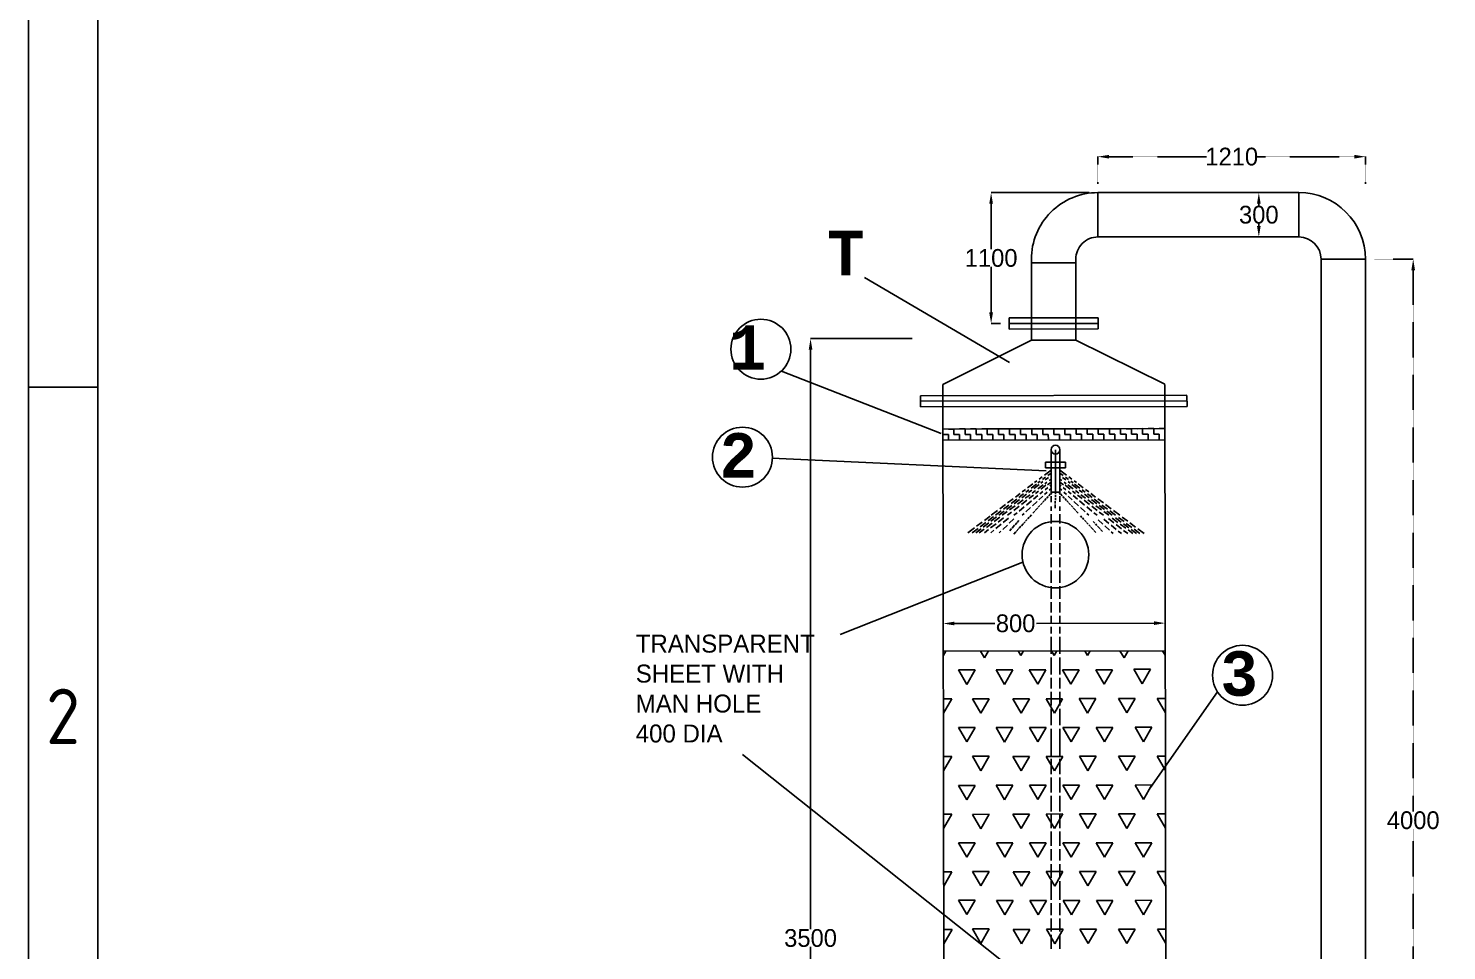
# Model space of a CAD drawing. Header units: inches. Extents: x -5552 to 88790, y -3173 to 14879.
# Drawn here: x 16437 to 22826, y 2614 to 6771 of the extents above; entities that cross this region are included whole.
import ezdxf
from ezdxf.enums import TextEntityAlignment as Align

# ---------------------------------------------------------------- set-up
doc = ezdxf.new("R2010")
doc.units = ezdxf.units.IN
doc.header["$MEASUREMENT"] = 0
doc.linetypes.add('HIDDEN', pattern=[0.375, 0.25, -0.125])
doc.styles.add('ISOCP', font='isocp.shx')
doc.dimstyles.get("Standard").update_dxf_attribs({"dimtxt": 80, "dimasz": 50, "dimexe": 0.18, "dimexo": 40, "dimgap": 0.09, "dimtad": 0, "dimtih": 1, "dimtoh": 1, "dimdec": 0, "dimzin": 0, "dimdsep": 46, "dimtxsty": 'Standard', "dimcen": 0.09, "dimclrd": 6, "dimclre": 6, "dimclrt": 5, "dimadec": 0, "dimazin": 0, "dimtfac": 1, "dimtdec": 0, "dimtofl": 0, "dimtmove": 0, "dimatfit": 3, "dimfxl": 1, "dimtolj": 1, "dimtzin": 0, "dimarcsym": 0})

# ---------------------------------------------------------------- blocks, each defined once
blk = doc.blocks.new('*D62')
at = {"color": 6, "lineweight": -2, "transparency": 16777216}
for p, q in [((21508.2, 4090), (20977.7, 4089.1)), ((21558.2, 4074), (21558.2, 4090.3)), ((20558.2, 4072.2), (20558.2, 4088.5)), ((20608.2, 4088.4), (20790.9, 4088.7))]:
    blk.add_line(p, q, dxfattribs=at)
at = {"color": 6, "transparency": 16777216}
for points in [[(20608.2, 4096.7), (20608.2, 4080.1), (20558.2, 4088.3)], [(21508.2, 4098.4), (21508.2, 4081.7), (21558.2, 4090.1)]]:
    blk.add_solid(points, dxfattribs=at)
at = {"layer": 'Defpoints', "color": 0, "transparency": 16777216}
for p in [(20558.2, 4088.3), (20558.3, 4032.2), (21558.3, 4034)]:
    blk.add_point(p, dxfattribs=at)
at = {"color": 5, "transparency": 16777216, "insert": (20884.3, 4088.9), "char_height": 80, "attachment_point": 5}
blk.add_mtext('\\A1;800', dxfattribs=at)
blk = doc.blocks.new('*D57')
at = {"color": 6, "lineweight": -2, "transparency": 16777216}
for p, q in [((22120.5, 6030.6), (21979.8, 6030.6)), ((21980, 5980.6), (21980, 5970.7)), ((21980, 5880.6), (21980, 5890.5)), ((22120.5, 5830.6), (21979.8, 5830.6))]:
    blk.add_line(p, q, dxfattribs=at)
at = {"color": 6, "transparency": 16777216}
for points in [[(21971.7, 5980.6), (21988.3, 5980.6), (21980, 6030.6)], [(21971.7, 5880.6), (21988.3, 5880.6), (21980, 5830.6)]]:
    blk.add_solid(points, dxfattribs=at)
at = {"layer": 'Defpoints', "color": 0, "transparency": 16777216}
for p in [(22160.5, 6030.6), (21980, 5830.6), (22160.5, 5830.6)]:
    blk.add_point(p, dxfattribs=at)
at = {"color": 5, "transparency": 16777216, "insert": (21980, 5930.6), "char_height": 80, "attachment_point": 5}
blk.add_mtext('\\A1;300', dxfattribs=at)
blk = doc.blocks.new('*D46')
at = {"color": 6, "linetype": 'HIDDEN', "lineweight": -2, "transparency": 16777216}
for p, q in [((21255.3, 6070.6), (21255.3, 6192.6)), ((21305.3, 6192.4), (21744.5, 6192.4)), ((22410.6, 6192.4), (21971.4, 6192.4)), ((22460.6, 6070.6), (22460.6, 6192.6))]:
    blk.add_line(p, q, dxfattribs=at)
at = {"color": 6, "linetype": 'HIDDEN', "transparency": 16777216}
for points in [[(21305.3, 6200.7), (21305.3, 6184.1), (21255.3, 6192.4)], [(22410.6, 6200.7), (22410.6, 6184.1), (22460.6, 6192.4)]]:
    blk.add_solid(points, dxfattribs=at)
at = {"layer": 'Defpoints', "color": 0, "linetype": 'HIDDEN', "transparency": 16777216}
for p in [(22460.6, 6192.4), (21255.3, 6030.6), (22460.6, 6030.6)]:
    blk.add_point(p, dxfattribs=at)
at = {"color": 5, "linetype": 'HIDDEN', "transparency": 16777216, "insert": (21857.9, 6192.4), "char_height": 80, "attachment_point": 5}
blk.add_mtext('\\A1;1210', dxfattribs=at)
blk = doc.blocks.new('*D47')
at = {"color": 6, "linetype": 'HIDDEN', "lineweight": -2, "transparency": 16777216}
for p, q in [((22500.5, 5730.6), (22675.7, 5730.6)), ((22675.6, 5680.6), (22675.6, 3241.5)), ((22675.6, 835.4), (22675.6, 3161.3)), ((22500.5, 785.4), (22675.7, 785.4))]:
    blk.add_line(p, q, dxfattribs=at)
at = {"color": 6, "linetype": 'HIDDEN', "transparency": 16777216}
for points in [[(22667.2, 5680.6), (22683.9, 5680.6), (22675.6, 5730.6)], [(22667.2, 835.4), (22683.9, 835.4), (22675.6, 785.4)]]:
    blk.add_solid(points, dxfattribs=at)
at = {"layer": 'Defpoints', "color": 0, "linetype": 'HIDDEN', "transparency": 16777216}
for p in [(22460.5, 5730.6), (22675.6, 5730.6), (22460.5, 785.4)]:
    blk.add_point(p, dxfattribs=at)
at = {"color": 5, "linetype": 'HIDDEN', "transparency": 16777216, "insert": (22675.6, 3201.4), "char_height": 80, "attachment_point": 5}
blk.add_mtext('\\A1;4000', dxfattribs=at)
blk = doc.blocks.new('*D67')
at = {"color": 6, "linetype": 'ByBlock', "lineweight": -2, "transparency": 16777216}
for p, q in [((21215.3, 6030.6), (20773.8, 6030.6)), ((20774, 5980.6), (20774, 5775.7)), ((20774, 5490.5), (20774, 5695.5)), ((20815.8, 5440.5), (20773.8, 5440.5))]:
    blk.add_line(p, q, dxfattribs=at)
at = {"color": 6, "linetype": 'ByBlock', "transparency": 16777216}
for points in [[(20765.6, 5980.6), (20782.3, 5980.6), (20774, 6030.6)], [(20765.6, 5490.5), (20782.3, 5490.5), (20774, 5440.5)]]:
    blk.add_solid(points, dxfattribs=at)
at = {"layer": 'Defpoints', "color": 0, "linetype": 'ByBlock', "transparency": 16777216}
for p in [(21255.3, 6030.6), (20774, 5440.5), (20855.8, 5440.5)]:
    blk.add_point(p, dxfattribs=at)
at = {"color": 5, "linetype": 'ByBlock', "transparency": 16777216, "insert": (20774, 5735.6), "char_height": 80, "attachment_point": 5}
blk.add_mtext('\\A1;1100', dxfattribs=at)
blk = doc.blocks.new('*D68')
at = {"color": 6, "linetype": 'ByBlock', "lineweight": -2, "transparency": 16777216}
for p, q in [((20275.6, 5372.4), (19960.3, 5372.4)), ((19960.5, 5322.4), (19960.5, 2710.6)), ((19960.5, 18.5), (19960.5, 2630.4)), ((20275.6, -31.5), (19960.3, -31.5))]:
    blk.add_line(p, q, dxfattribs=at)
at = {"color": 6, "linetype": 'ByBlock', "transparency": 16777216}
for points in [[(19952.2, 5322.4), (19968.8, 5322.4), (19960.5, 5372.4)], [(19952.2, 18.5), (19968.8, 18.5), (19960.5, -31.5)]]:
    blk.add_solid(points, dxfattribs=at)
at = {"layer": 'Defpoints', "color": 0, "linetype": 'ByBlock', "transparency": 16777216}
for p in [(19960.5, 5372.4), (20315.6, 5372.4), (20315.6, -31.5)]:
    blk.add_point(p, dxfattribs=at)
at = {"color": 5, "linetype": 'ByBlock', "transparency": 16777216, "insert": (19960.5, 2670.5), "char_height": 80, "attachment_point": 5}
blk.add_mtext('\\A1;3500', dxfattribs=at)

msp = doc.modelspace()

# ---------------------------------------------------------------- hatches: boundary and pattern name
h = msp.add_hatch()
h.set_pattern_fill('ZIGZAG', scale=200, style=0)
h.set_pattern_definition([(180.103, (21356.73, 4916.41), (-25.04496, 24.95496), [25, -25]), (90.103, (21331.73, 4916.365), (24.95496, 25.04496), [25, -25])])
h.paths.add_polyline_path([(21556.7, 4916.8), (21556.6, 4966.8), (20556.6, 4965), (20556.7, 4915)])

# ---------------------------------------------------------------- linework, layer by layer
at = {"color": 7}
for p, q in [((21255.3, 6030.6), (22160.5, 6030.6)), ((21255.3, 5830.6), (21255.3, 6030.6)), ((22160.5, 5830.6), (22160.5, 6030.6)), ((21255.3, 5830.6), (22160.5, 5830.6)), ((20955.9, 5365.7), (20955.3, 5730.1)), ((21155.3, 5714.2), (20955.3, 5713.9)), ((21155.9, 5366), (21155.3, 5730.4)), ((22260.5, 5730.6), (22260.5, 985.4)), ((22260.5, 5730.6), (22460.5, 5730.6)), ((22460.5, 5730.6), (22460.5, 985.4)), ((20204.2, 5647.7), (20856.1, 5265.5)), ((21255.7, 5466.2), (20855.7, 5465.5)), ((20855.8, 5415.5), (20855.7, 5465.5)), ((21255.8, 5441.2), (20855.8, 5440.5)), ((21255.7, 5466.2), (21255.8, 5416.2)), ((21255.8, 5416.2), (20855.8, 5415.5)), ((20556.3, 5165.3), (20955.9, 5365.7)), ((21155.9, 5366), (20955.9, 5365.7)), ((21556.3, 5166.8), (21155.9, 5366)), ((20456.4, 5115.1), (21656.4, 5117.3)), ((20456.4, 5115.1), (20456.5, 5065.1)), ((20556.4, 5115.3), (20556.3, 5165.3)), ((20563.5, 1156.9), (20556.4, 5115.3)), ((21556.4, 5116.4), (21556.3, 5166.4)), ((21563.5, 1158.2), (21556.4, 5116.4)), ((21656.4, 5116.6), (21656.5, 5066.9)), ((21656.4, 5092.3), (20456.4, 5090.1)), ((20456.5, 5065.1), (21656.5, 5066.9)), ((20556.6, 4965), (21556.6, 4966.8)), ((20756.6, 4965.3), (21356.6, 4966.4)), ((20756.6, 4965.3), (21356.6, 4966.4)), ((20556.7, 4915), (21556.7, 4916.8)), ((21044, 4694.9), (21044, 4871.7)), ((21064, 4680.4), (21064, 4871.3)), ((21084, 4670.2), (21084, 4871.7)), ((21019, 4790.7), (21019, 4815.7)), ((21019, 4815.7), (21029, 4815.7)), ((21029, 4815.7), (21084, 4815.7)), ((21084, 4815.7), (21109, 4815.7)), ((21109, 4815.7), (21109, 4790.7)), ((20979.8, 4731.2), (20969.8, 4723.6)), ((20995, 4729.4), (20985.1, 4721.8)), ((21004.2, 4749.6), (20989.7, 4738.7)), ((21019.2, 4747.8), (21004.9, 4736.9)), ((21044, 4779.6), (21014.2, 4757.2)), ((21031.8, 4746.3), (21017.5, 4735.4)), ((21044, 4790.7), (21019, 4790.7)), ((21044, 4766.7), (21029.2, 4755.4)), ((21044, 4739.5), (21035.6, 4733.3)), ((21109, 4790.7), (21044, 4790.7)), ((21084, 4779.6), (21113.8, 4757.2)), ((21084, 4766.7), (21098.9, 4755.4)), ((21084, 4739.5), (21092.5, 4733.3)), ((21096.3, 4746.3), (21110.6, 4735.4)), ((21108.8, 4747.8), (21123.2, 4736.9)), ((21123.8, 4749.6), (21138.3, 4738.7)), ((21133.1, 4729.4), (21143, 4721.8)), ((21148.3, 4731.2), (21158.2, 4723.6)), ((20904.3, 4674.3), (20883.4, 4658.5)), ((20920.1, 4672.4), (20899.3, 4656.6)), ((20933, 4670.8), (20912.4, 4655.1)), ((20928.7, 4692.6), (20914.3, 4681.8)), ((20949.2, 4668.9), (20928.1, 4653.2)), ((20944.3, 4690.8), (20930, 4679.9)), ((20962.6, 4718.2), (20938.6, 4700.2)), ((20957.1, 4689.3), (20942.9, 4678.4)), ((20964.5, 4667.1), (20944.3, 4651.3)), ((20977.9, 4716.4), (20954.2, 4698.3)), ((20973.8, 4687.3), (20959.3, 4676.4)), ((20984.9, 4664.7), (20965.5, 4648.8)), ((20990.6, 4714.9), (20967, 4696.8)), ((20988.1, 4685.6), (20974.2, 4674.7)), ((21008.1, 4712.8), (20983.9, 4694.8)), ((21007.5, 4683.3), (20994.1, 4672.3)), ((21007.6, 4727.9), (20997.7, 4720.3)), ((21021, 4711.3), (20997.8, 4693.2)), ((21026.6, 4681), (21014.6, 4669.9)), ((21025.5, 4725.8), (21015.4, 4718.2)), ((21029.7, 4701.5), (21016.8, 4690.9)), ((21044.5, 4725.9), (21028.4, 4713.3)), ((21041.5, 4672.2), (21033.3, 4663.3)), ((21044, 4697.3), (21034.9, 4688.8)), ((21044, 4713.2), (21039, 4709.2)), ((21049, 4680.4), (21043.9, 4674.8)), ((21044, 4670.2), (21044, 4694.9)), ((21044, 4679.4), (21044, 4694.9)), ((21044, 4679.4), (21044, 4694.9)), ((21084, 4680.4), (21044, 4680.4)), ((21044, 4669.5), (21044, 4679.9)), ((21063.8, 4668.8), (21063.6, 4658)), ((21064, 4680.4), (21063.9, 4673.3)), ((21079, 4680.4), (21084.2, 4674.8)), ((21083.5, 4725.9), (21099.6, 4713.3)), ((21084, 4713.2), (21089, 4709.2)), ((21084, 4697.3), (21093.2, 4688.8)), ((21084, 4669.5), (21084, 4680.4)), ((21086.5, 4672.2), (21094.7, 4663.3)), ((21086.5, 4672.2), (21094.7, 4663.3)), ((21098.3, 4701.5), (21111.2, 4690.9)), ((21101.5, 4681), (21113.4, 4669.9)), ((21102.5, 4725.8), (21112.6, 4718.2)), ((21107.1, 4711.3), (21130.2, 4693.2)), ((21119.9, 4712.8), (21144.1, 4694.8)), ((21120.4, 4727.9), (21130.3, 4720.3)), ((21120.5, 4683.3), (21133.9, 4672.3)), ((21137.4, 4714.9), (21161.1, 4696.8)), ((21139.9, 4685.6), (21153.8, 4674.7)), ((21143.2, 4664.7), (21162.6, 4648.8)), ((21150.1, 4716.4), (21173.9, 4698.3)), ((21154.2, 4687.3), (21168.7, 4676.4)), ((21163.5, 4667.1), (21183.7, 4651.3)), ((21165.5, 4718.2), (21189.4, 4700.2)), ((21170.9, 4689.3), (21185.2, 4678.4)), ((21178.8, 4668.9), (21199.9, 4653.2)), ((21183.8, 4690.8), (21198.1, 4679.9)), ((21195, 4670.8), (21215.7, 4655.1)), ((21199.4, 4692.6), (21213.8, 4681.8)), ((21208, 4672.4), (21228.7, 4656.6)), ((21223.7, 4674.3), (21244.7, 4658.5)), ((20838.2, 4624.4), (20812.9, 4605.4)), ((20854.5, 4622.5), (20829.4, 4603.4)), ((20867.7, 4620.9), (20842.7, 4601.8)), ((20873.4, 4651), (20848.2, 4631.9)), ((20882.4, 4619.2), (20856.9, 4600.2)), ((20889.4, 4649.1), (20864.4, 4630)), ((20900.6, 4617), (20876.2, 4597.9)), ((20902.5, 4647.5), (20877.5, 4628.4)), ((20918, 4645.7), (20892.5, 4626.7)), ((20923.4, 4614.3), (20900, 4595.1)), ((20934.7, 4643.7), (20910.3, 4624.6)), ((20951.5, 4611), (20930.6, 4591.4)), ((20956.2, 4641.2), (20932.7, 4621.9)), ((20980.7, 4638.2), (20959.8, 4618.7)), ((20984.2, 4609.6), (20972.9, 4597.3)), ((20993.9, 4620.2), (20986.6, 4612.2)), ((21006.3, 4662.1), (20989, 4646)), ((21003.7, 4630.9), (20996.2, 4622.8)), ((21012.7, 4640.8), (21006.1, 4633.5)), ((21022.3, 4651.2), (21015.1, 4643.4)), ((21031, 4660.7), (21024.6, 4653.8)), ((21044, 4635.5), (21044, 4663)), ((21044, 4596.1), (21044, 4615.8)), ((21062.9, 4624.3), (21062.5, 4608.2)), ((21063.2, 4640.3), (21063, 4628.8)), ((21063.5, 4653.5), (21063.3, 4644.8)), ((21084, 4637.2), (21084, 4661.8)), ((21084, 4596.1), (21084, 4615.9)), ((21097.1, 4660.7), (21103.4, 4653.8)), ((21097.1, 4660.7), (21103.4, 4653.8)), ((21105.8, 4651.2), (21112.9, 4643.4)), ((21105.8, 4651.2), (21112.9, 4643.4)), ((21115.3, 4640.8), (21122, 4633.5)), ((21115.3, 4640.8), (21122, 4633.5)), ((21121.7, 4662.1), (21139, 4646)), ((21124.3, 4630.9), (21131.8, 4622.8)), ((21124.3, 4630.9), (21131.8, 4622.8)), ((21134.2, 4620.2), (21141.5, 4612.2)), ((21134.2, 4620.2), (21141.5, 4612.2)), ((21143.8, 4609.6), (21155.1, 4597.3)), ((21143.8, 4609.6), (21155.1, 4597.3)), ((21147.3, 4638.2), (21168.2, 4618.7)), ((21171.9, 4641.2), (21195.3, 4621.9)), ((21176.5, 4611), (21197.5, 4591.4)), ((21193.4, 4643.7), (21217.8, 4624.6)), ((21204.6, 4614.3), (21228.1, 4595.1)), ((21210, 4645.7), (21235.5, 4626.7)), ((21225.5, 4647.5), (21250.5, 4628.4)), ((21227.4, 4617), (21251.9, 4597.9)), ((21238.6, 4649.1), (21263.7, 4630)), ((21245.6, 4619.2), (21271.2, 4600.2)), ((21254.6, 4651), (21279.9, 4631.9)), ((21260.3, 4620.9), (21285.3, 4601.8)), ((21273.5, 4622.5), (21298.6, 4603.4)), ((21289.8, 4624.4), (21315.1, 4605.4)), ((20733.9, 4545.8), (20708.7, 4526.7)), ((20750.2, 4543.9), (20725.2, 4524.8)), ((20763.4, 4542.3), (20738.5, 4523.2)), ((20769.2, 4572.3), (20743.9, 4553.3)), ((20778.1, 4540.5), (20752.6, 4521.5)), ((20785.2, 4570.4), (20760.1, 4551.4)), ((20796.3, 4538.4), (20771.9, 4519.2)), ((20798.2, 4568.9), (20773.3, 4549.8)), ((20803, 4597.8), (20773.9, 4576)), ((20813.7, 4567.1), (20788.2, 4548.1)), ((20819.5, 4595.9), (20793.4, 4576)), ((20830.4, 4565.1), (20806, 4545.9)), ((20832.9, 4594.3), (20808.9, 4576)), ((20846.8, 4592.6), (20824.4, 4576)), ((20851.9, 4562.5), (20828.5, 4543.3)), ((20866.5, 4590.3), (20848.2, 4576)), ((20876.5, 4559.6), (20855.5, 4540.1)), ((20890.7, 4587.4), (20876.7, 4576)), ((20889.6, 4541.5), (20882.3, 4533.6)), ((20899.4, 4552.3), (20892, 4544.1)), ((20918.1, 4537.4), (20910.6, 4529.2)), ((20922.3, 4583.7), (20914, 4576)), ((20927.1, 4547.2), (20920.4, 4539.9)), ((20936.6, 4557.6), (20929.5, 4549.8)), ((20945.3, 4567.1), (20939, 4560.2)), ((20955.9, 4578.7), (20947.7, 4569.7)), ((20970.6, 4594.7), (20962, 4585.4)), ((21044, 4539.3), (21044, 4580.6)), ((21084, 4539.3), (21084, 4580.6)), ((21157.5, 4594.7), (21166, 4585.4)), ((21157.5, 4594.7), (21166, 4585.4)), ((21176.6, 4573.8), (21182.9, 4566.9)), ((21176.6, 4573.8), (21182.9, 4566.9)), ((21185.3, 4564.3), (21192.4, 4556.5)), ((21185.3, 4564.3), (21192.4, 4556.5)), ((21194.8, 4553.9), (21201.5, 4546.6)), ((21194.8, 4553.9), (21201.5, 4546.6)), ((21203.8, 4544.1), (21211.3, 4535.9)), ((21203.8, 4544.1), (21211.3, 4535.9)), ((21205.8, 4583.7), (21214.1, 4576)), ((21233.8, 4548.4), (21241.3, 4540.2)), ((21233.8, 4548.4), (21241.3, 4540.2)), ((21237.3, 4587.4), (21251.3, 4576)), ((21243.6, 4537.6), (21250.9, 4529.7)), ((21243.6, 4537.6), (21250.9, 4529.7)), ((21256.8, 4555.7), (21277.7, 4536.2)), ((21261.5, 4590.3), (21279.8, 4576)), ((21281.2, 4592.6), (21303.6, 4576)), ((21281.3, 4558.6), (21304.8, 4539.4)), ((21295.2, 4594.3), (21319.2, 4576)), ((21302.8, 4561.2), (21327.2, 4542)), ((21308.5, 4595.9), (21334.7, 4576)), ((21319.5, 4563.1), (21345, 4544.1)), ((21325.1, 4597.8), (21354.1, 4576)), ((21335, 4565), (21359.9, 4545.9)), ((21348, 4566.5), (21373.1, 4547.5)), ((21355.1, 4536.6), (21380.6, 4517.6)), ((21364.1, 4568.4), (21389.3, 4549.4)), ((21369.8, 4538.4), (21394.8, 4519.3)), ((21383, 4539.9), (21408.1, 4520.9)), ((21399.3, 4541.9), (21424.6, 4522.8)), ((20698.7, 4519.2), (20669.7, 4497.3)), ((20715.3, 4517.3), (20689.1, 4497.3)), ((20728.6, 4515.7), (20704.6, 4497.3)), ((20742.5, 4514), (20720.1, 4497.3)), ((20762.2, 4511.7), (20743.9, 4497.3)), ((20786.4, 4508.8), (20772.4, 4497.3)), ((20819.2, 4535.7), (20795.7, 4516.4)), ((20818, 4505.1), (20809.7, 4497.3)), ((20847.2, 4532.3), (20826.3, 4512.8)), ((20866.3, 4516.1), (20857.8, 4506.7)), ((20879.9, 4531), (20868.7, 4518.7)), ((20885, 4501.1), (20876.4, 4491.8)), ((20898.6, 4516), (20887.3, 4503.7)), ((20908.2, 4526.6), (20900.9, 4518.6)), ((21044, 4465.5), (21044, 4523.8)), ((21084, 4465.5), (21084, 4523.8)), ((21213.7, 4533.3), (21221, 4525.3)), ((21213.7, 4533.3), (21221, 4525.3)), ((21223.3, 4522.8), (21234.6, 4510.4)), ((21223.3, 4522.8), (21234.6, 4510.4)), ((21237, 4507.9), (21245.5, 4498.5)), ((21237, 4507.9), (21245.5, 4498.5)), ((21253.3, 4527.1), (21264.6, 4514.8)), ((21253.3, 4527.1), (21264.6, 4514.8)), ((21266.9, 4512.2), (21275.5, 4502.8)), ((21266.9, 4512.2), (21275.5, 4502.8)), ((21286, 4528.4), (21306.9, 4508.9)), ((21314.1, 4531.8), (21337.5, 4512.5)), ((21315.2, 4501.1), (21323.5, 4493.4)), ((21336.9, 4534.5), (21361.3, 4515.3)), ((21346.8, 4504.9), (21360.8, 4493.4)), ((21371, 4507.8), (21389.3, 4493.4)), ((21390.7, 4510.1), (21413.1, 4493.4)), ((21404.6, 4511.8), (21428.6, 4493.4)), ((21418, 4513.3), (21444.1, 4493.4)), ((21434.5, 4515.3), (21463.6, 4493.4)), ((21044, 4401), (21044, 4450)), ((21084, 4401), (21084, 4450)), ((20917.5, 4364.6), (20093.3, 4038.3)), ((21044, 4342.6), (21044, 4385.5)), ((21084, 4342.6), (21084, 4385.5)), ((21044, 4272.4), (21044, 4327.1)), ((21084, 4272.4), (21084, 4327.1)), ((21044, 4199.4), (21044, 4256.9)), ((21084, 4199.4), (21084, 4256.9)), ((21044, 4137.9), (21044, 4183.9)), ((21084, 4137.9), (21084, 4183.9)), ((21044, 4088.9), (21044, 4122.3)), ((21084, 4088.9), (21084, 4122.3)), ((21044, 4044), (21044, 4073.4)), ((21044, 3951.3), (21044, 4028.5)), ((21084, 4044), (21084, 4073.4)), ((21084, 3951.3), (21084, 4028.5)), ((21558.4, 3966), (20558.4, 3964.2)), ((20558.5, 3943.4), (20570.5, 3964.3)), ((20743.8, 3933.3), (20725.7, 3964.5)), ((20743.8, 3933.3), (20761.9, 3964.6)), ((20908.5, 3944.1), (20896.4, 3964.8)), ((20908.5, 3944.1), (20920.5, 3964.9)), ((21058.5, 3944.3), (21046.4, 3965.1)), ((21058.5, 3944.3), (21070.5, 3965.2)), ((21208.5, 3944.6), (21196.4, 3965.4)), ((21208.5, 3944.6), (21220.5, 3965.4)), ((21373.3, 3933.3), (21354.5, 3965.7)), ((21373.3, 3933.3), (21392, 3965.7)), ((21558.5, 3945.2), (21546.4, 3966)), ((21044, 3858.8), (21044, 3935.7)), ((21084, 3858.8), (21084, 3935.7)), ((20701.7, 3879), (20626.7, 3878.9)), ((20664.3, 3814), (20626.7, 3878.9)), ((20664.3, 3814), (20701.7, 3879)), ((20871.1, 3879), (20796.1, 3878.9)), ((20833.7, 3814), (20796.1, 3878.9)), ((20833.7, 3814), (20871.1, 3879)), ((21021.1, 3879.3), (20946.1, 3879.2)), ((20983.7, 3814.3), (20946.1, 3879.2)), ((20983.7, 3814.3), (21021.1, 3879.3)), ((21044, 3795.9), (21044, 3843.3)), ((21084, 3795.9), (21084, 3843.3)), ((21171.1, 3879.6), (21096.1, 3879.4)), ((21133.7, 3814.6), (21096.1, 3879.4)), ((21133.7, 3814.6), (21171.1, 3879.6)), ((21321.1, 3879.9), (21246.1, 3879.7)), ((21283.7, 3814.8), (21246.1, 3879.7)), ((21283.7, 3814.8), (21321.1, 3879.9)), ((21491.8, 3882.3), (21416.8, 3882.1)), ((21454.4, 3817.2), (21416.8, 3882.1)), ((21454.4, 3817.2), (21491.8, 3882.3)), ((21044, 3719), (21044, 3780.3)), ((21084, 3719), (21084, 3780.3)), ((20596.3, 3748.6), (20558.8, 3748.6)), ((20558.9, 3683.6), (20596.3, 3748.6)), ((20764.8, 3749.3), (20689.8, 3749.1)), ((20727.4, 3684.3), (20689.8, 3749.1)), ((20727.4, 3684.3), (20764.8, 3749.3)), ((20946.3, 3749.3), (20871.3, 3749.1)), ((20908.9, 3684.3), (20871.3, 3749.1)), ((20908.9, 3684.3), (20946.3, 3749.3)), ((21096.3, 3749.5), (21021.3, 3749.4)), ((21058.9, 3684.5), (21021.3, 3749.4)), ((21058.9, 3684.5), (21096.3, 3749.5)), ((21246.3, 3749.8), (21171.3, 3749.7)), ((21208.9, 3684.8), (21171.3, 3749.7)), ((21208.9, 3684.8), (21246.3, 3749.8)), ((21423, 3750.5), (21348, 3750.4)), ((21385.6, 3685.5), (21348, 3750.4)), ((21385.6, 3685.5), (21423, 3750.5)), ((21558.8, 3750.4), (21521.3, 3750.3)), ((21558.9, 3685.4), (21521.3, 3750.3)), ((21044, 3629.9), (21044, 3703.5)), ((21084, 3629.9), (21084, 3703.5)), ((20701.7, 3619.9), (20626.7, 3619.8)), ((20664.3, 3554.9), (20626.7, 3619.8)), ((20664.3, 3554.9), (20701.7, 3619.9)), ((20871.6, 3619.2), (20796.6, 3619.1)), ((20834.2, 3554.2), (20796.6, 3619.1)), ((20834.2, 3554.2), (20871.6, 3619.2)), ((21021.6, 3619.5), (20946.6, 3619.4)), ((20984.2, 3554.5), (20946.6, 3619.4)), ((20984.2, 3554.5), (21021.6, 3619.5)), ((21044, 3494.2), (21044, 3614.4)), ((21084, 3494.2), (21084, 3614.4)), ((21171.6, 3619.8), (21096.6, 3619.6)), ((21134.2, 3554.8), (21096.6, 3619.6)), ((21134.2, 3554.8), (21171.6, 3619.8)), ((21321.6, 3620), (21246.6, 3619.9)), ((21284.2, 3555), (21246.6, 3619.9)), ((21284.2, 3555), (21321.6, 3620)), ((21498.2, 3620.7), (21423.2, 3620.6)), ((21460.9, 3555.7), (21423.2, 3620.6)), ((21460.9, 3555.7), (21498.2, 3620.7)), ((19653.7, 3497.4), (20968.3, 2452.8)), ((20596.8, 3488.8), (20559.3, 3488.8)), ((20559.4, 3423.8), (20596.8, 3488.8)), ((20764.8, 3490.2), (20689.8, 3490)), ((20727.4, 3425.1), (20689.8, 3490)), ((20727.4, 3425.1), (20764.8, 3490.2)), ((20946.8, 3489.5), (20871.8, 3489.3)), ((20909.4, 3424.4), (20871.8, 3489.3)), ((20909.4, 3424.4), (20946.8, 3489.5)), ((21096.8, 3489.7), (21021.8, 3489.6)), ((21059.4, 3424.7), (21021.8, 3489.6)), ((21044, 3409.6), (21044, 3478.7)), ((21059.4, 3424.7), (21096.8, 3489.7)), ((21084, 3409.6), (21084, 3478.7)), ((21246.8, 3490), (21171.8, 3489.9)), ((21209.4, 3425), (21171.8, 3489.9)), ((21209.4, 3425), (21246.8, 3490)), ((21423, 3490.4), (21348, 3490.2)), ((21385.6, 3425.3), (21348, 3490.2)), ((21385.6, 3425.3), (21423, 3490.4)), ((21559.3, 3490.6), (21521.8, 3490.5)), ((21559.4, 3425.6), (21521.8, 3490.5)), ((21044, 3327.3), (21044, 3394.1)), ((21084, 3327.3), (21084, 3394.1)), ((20701.7, 3358.2), (20626.7, 3358.1)), ((20664.3, 3293.2), (20626.7, 3358.1)), ((20664.3, 3293.2), (20701.7, 3358.2)), ((20872, 3359.4), (20797, 3359.3)), ((20834.6, 3294.4), (20797, 3359.3)), ((20834.6, 3294.4), (20872, 3359.4)), ((21022, 3359.7), (20947, 3359.6)), ((20984.6, 3294.7), (20947, 3359.6)), ((20984.6, 3294.7), (21022, 3359.7)), ((21172, 3360), (21097, 3359.8)), ((21134.6, 3294.9), (21097, 3359.8)), ((21134.6, 3294.9), (21172, 3360)), ((21322, 3360.2), (21247, 3360.1)), ((21284.6, 3295.2), (21247, 3360.1)), ((21284.6, 3295.2), (21322, 3360.2)), ((21498.2, 3360.6), (21423.2, 3360.5)), ((21460.9, 3295.6), (21423.2, 3360.5)), ((21460.9, 3295.6), (21498.2, 3360.6)), ((21044, 3240.9), (21044, 3311.8)), ((21084, 3240.9), (21084, 3311.8)), ((20597.3, 3229), (20559.8, 3229)), ((20559.9, 3164), (20597.3, 3229)), ((20764.8, 3228.5), (20689.8, 3228.3)), ((20727.4, 3163.5), (20689.8, 3228.3)), ((20727.4, 3163.5), (20764.8, 3228.5)), ((20947.3, 3229.7), (20872.3, 3229.5)), ((20909.9, 3164.6), (20872.3, 3229.5)), ((20909.9, 3164.6), (20947.3, 3229.7)), ((21097.3, 3229.9), (21022.3, 3229.8)), ((21059.9, 3164.9), (21022.3, 3229.8)), ((21044, 3166.1), (21044, 3225.4)), ((21059.9, 3164.9), (21097.3, 3229.9)), ((21084, 3166.1), (21084, 3225.4)), ((21247.3, 3230.2), (21172.3, 3230.1)), ((21209.9, 3165.2), (21172.3, 3230.1)), ((21209.9, 3165.2), (21247.3, 3230.2)), ((21423, 3230.2), (21348, 3230.1)), ((21385.6, 3165.2), (21348, 3230.1)), ((21385.6, 3165.2), (21423, 3230.2)), ((21559.8, 3230.8), (21522.3, 3230.7)), ((21559.9, 3165.8), (21522.3, 3230.7)), ((21044, 3086.6), (21044, 3150.6)), ((21084, 3086.6), (21084, 3150.6)), ((20701.7, 3100.3), (20626.7, 3100.2)), ((20664.3, 3035.3), (20626.7, 3100.2)), ((20664.3, 3035.3), (20701.7, 3100.3)), ((20872.5, 3099.6), (20797.5, 3099.5)), ((20835.1, 3034.6), (20797.5, 3099.5)), ((20835.1, 3034.6), (20872.5, 3099.6)), ((21022.5, 3099.9), (20947.5, 3099.8)), ((20985.1, 3034.9), (20947.5, 3099.8)), ((20985.1, 3034.9), (21022.5, 3099.9)), ((21044, 3019.9), (21044, 3071.1)), ((21084, 3019.9), (21084, 3071.1)), ((21172.5, 3100.2), (21097.5, 3100)), ((21135.1, 3035.1), (21097.5, 3100)), ((21135.1, 3035.1), (21172.5, 3100.2)), ((21322.5, 3100.4), (21247.5, 3100.3)), ((21285.1, 3035.4), (21247.5, 3100.3)), ((21285.1, 3035.4), (21322.5, 3100.4)), ((21498.2, 3100.4), (21423.2, 3100.3)), ((21460.9, 3035.4), (21423.2, 3100.3)), ((21460.9, 3035.4), (21498.2, 3100.4)), ((21044, 2942), (21044, 3004.4)), ((21084, 2942), (21084, 3004.4)), ((20597.7, 2969.2), (20560.2, 2969.2)), ((20560.4, 2904.2), (20597.7, 2969.2)), ((20764.8, 2970.5), (20689.8, 2970.4)), ((20727.4, 2905.5), (20689.8, 2970.4)), ((20727.4, 2905.5), (20764.8, 2970.5)), ((20947.7, 2969.9), (20872.7, 2969.7)), ((20910.4, 2904.8), (20872.7, 2969.7)), ((20910.4, 2904.8), (20947.7, 2969.9)), ((21097.7, 2970.1), (21022.7, 2970)), ((21060.4, 2905.1), (21022.7, 2970)), ((21060.4, 2905.1), (21097.7, 2970.1)), ((21247.7, 2970.4), (21172.7, 2970.3)), ((21210.4, 2905.4), (21172.7, 2970.3)), ((21210.4, 2905.4), (21247.7, 2970.4)), ((21423, 2970.6), (21348, 2970.4)), ((21385.6, 2905.5), (21348, 2970.4)), ((21385.6, 2905.5), (21423, 2970.6)), ((21560.2, 2971), (21522.7, 2970.9)), ((21560.3, 2906), (21522.7, 2970.9)), ((21044, 2842.9), (21044, 2926.5)), ((21084, 2842.9), (21084, 2926.5)), ((20701.7, 2841.6), (20626.7, 2841.5)), ((20664.3, 2776.6), (20626.7, 2841.5)), ((20664.3, 2776.6), (20701.7, 2841.6)), ((20873, 2839.8), (20798, 2839.7)), ((20835.6, 2774.8), (20798, 2839.7)), ((20835.6, 2774.8), (20873, 2839.8)), ((21023, 2840.1), (20948, 2839.9)), ((20985.6, 2775.1), (20948, 2839.9)), ((20985.6, 2775.1), (21023, 2840.1)), ((21044, 2846), (21044, 2861.6)), ((21044, 2774.4), (21044, 2827.4)), ((21084, 2774.4), (21084, 2827.4)), ((21173, 2840.4), (21098, 2840.2)), ((21135.6, 2775.3), (21098, 2840.2)), ((21135.6, 2775.3), (21173, 2840.4)), ((21323, 2840.6), (21248, 2840.5)), ((21285.6, 2775.6), (21248, 2840.5)), ((21285.6, 2775.6), (21323, 2840.6)), ((21498.2, 2840.8), (21423.2, 2840.7)), ((21460.9, 2775.8), (21423.2, 2840.7)), ((21460.9, 2775.8), (21498.2, 2840.8)), ((21044, 2700.2), (21044, 2758.9)), ((21084, 2700.2), (21084, 2758.9)), ((20598.2, 2709.4), (20560.7, 2709.3)), ((20560.8, 2644.4), (20598.2, 2709.4)), ((20764.8, 2711.8), (20689.8, 2711.7)), ((20727.4, 2646.8), (20689.8, 2711.7)), ((20727.4, 2646.8), (20764.8, 2711.8)), ((20948.2, 2710), (20873.2, 2709.9)), ((20910.8, 2645), (20873.2, 2709.9)), ((20910.8, 2645), (20948.2, 2710)), ((21098.2, 2710.3), (21023.2, 2710.2)), ((21060.8, 2645.3), (21023.2, 2710.2)), ((21044, 2621.7), (21044, 2684.7)), ((21060.8, 2645.3), (21098.2, 2710.3)), ((21084, 2621.7), (21084, 2684.7)), ((21248.2, 2710.6), (21173.2, 2710.5)), ((21210.8, 2645.6), (21173.2, 2710.5)), ((21210.8, 2645.6), (21248.2, 2710.6)), ((21423, 2711.2), (21348, 2711.1)), ((21385.6, 2646.2), (21348, 2711.1)), ((21385.6, 2646.2), (21423, 2711.2)), ((21560.8, 2646.2), (21523.2, 2711.1)), ((21560.7, 2711.1), (21523.2, 2711.1))]:
    msp.add_line(p, q, dxfattribs=at)
at = {"color": 6, "linetype": 'ByBlock'}
msp.add_line((20118, 5372.4), (20418.6, 5372.4), dxfattribs=at)
at = {"color": 30, "linetype": 'ByBlock'}
for p, q in [((19829.1, 5226), (20548.9, 4945.5)), ((19786.1, 4833.8), (21021.3, 4776.6)), ((21793.8, 3780.4), (21492.3, 3349.8))]:
    msp.add_line(p, q, dxfattribs=at)
at = {"color": 0}
msp.add_line((16749, 5153.3), (16436.7, 5153.3), dxfattribs=at)
for points in [[(34363.8, -1093.1), (34363.8, 11399.7), (16436.7, 11399.7), (16436.7, -1093.1)], [(34051.5, -780.8), (34051.5, 11087.3), (16749, 11087.3), (16749, -780.8)]]:
    msp.add_lwpolyline(points, close=True, dxfattribs=at)
at = {"color": 30, "linetype": 'ByBlock'}
for centre in [(19736.8, 5324.8), (19653.9, 4838.1), (21906.5, 3855)]:
    msp.add_circle(centre, 135.1, dxfattribs=at)
at = {"color": 7}
for centre, radius in [((21064, 4871.7), 20), ((21063.6, 4398.7), 150)]:
    msp.add_circle(centre, radius, dxfattribs=at)
for centre, radius, start, end in [((21255.3, 5730.6), 300, 90, 180.10313), ((22160.5, 5730.6), 300, 0, 90), ((21255.3, 5730.6), 100, 90, 180.10313), ((22160.5, 5730.6), 100, 0, 90)]:
    msp.add_arc(centre, radius, start, end, dxfattribs=at)

# ---------------------------------------------------------------- texts
at = {"color": 0, "style": 'ISOCP'}
msp.add_text('2', height=249.9, dxfattribs=at).set_placement((16592.9, 3669.7), align=Align.MIDDLE)
at = {"color": 7}
for s, insert, char_height, width, attachment_point in [('{\\fMonospac821 BT|b1|i0|c0|p49;T}', (20204.2, 5858.4), 200, 3266.861, 3), ('{\\fMonospac821 BT|b1|i0|c0|p49;1}', (19762, 5433), 200, 3266.861, 3), ('{\\fMonospac821 BT|b1|i0|c0|p49;2}', (19719.4, 4946.4), 200, 3266.861, 3), ('TRANSPARENT \\PSHEET WITH\\PMAN HOLE \\P400 DIA', (19173, 4038.3), 81, 1668.819, 1), ('{\\fMonospac821 BT|b1|i0|c0|p49;3}', (21976.1, 3963.2), 200, 3266.861, 3)]:
    msp.add_mtext(s, dxfattribs=dict(at, insert=insert, char_height=char_height, width=width, attachment_point=attachment_point))

# ---------------------------------------------------------------- dimensions: what is measured, and where the dimension line sits
at = {"color": 5, "linetype": 'HIDDEN'}
dim = msp.add_linear_dim(base=(22460.6, 6192.4), p1=(21255.3, 6030.6), p2=(22460.6, 6030.6), text='1210', dimstyle='Standard', dxfattribs=at)
dim.commit()
dim.dimension.update_dxf_attribs({"geometry": '*D46', "text_midpoint": (21857.9, 6192.4)})
at = {"color": 5, "linetype": 'ByBlock'}
dim = msp.add_linear_dim(base=(20774, 5440.5), p1=(21255.3, 6030.6), p2=(20855.8, 5440.5), angle=90, text='1100', dimstyle='Standard', dxfattribs=at)
dim.commit()
dim.dimension.update_dxf_attribs({"geometry": '*D67', "text_midpoint": (20774, 5735.6)})
at = {"color": 7}
for base, p1, p2, angle, text, picture, middle in [((21980, 5830.6), (22160.5, 6030.6), (22160.5, 5830.6), 90, '300', '*D57', (21980, 5930.6)), ((20558.2, 4088.3), (21558.3, 4034), (20558.3, 4032.2), 180.10313, '800', '*D62', (20884.3, 4088.9))]:
    dim = msp.add_linear_dim(base=base, p1=p1, p2=p2, angle=angle, text=text, dimstyle='Standard', dxfattribs=at)
    dim.commit()
    dim.dimension.update_dxf_attribs({"geometry": picture, "text_midpoint": middle, "dimtype": 160})
at = {"color": 5, "linetype": 'HIDDEN'}
dim = msp.add_linear_dim(base=(22675.6, 5730.6), p1=(22460.5, 785.4), p2=(22460.5, 5730.6), angle=90, text='4000', dimstyle='Standard', dxfattribs=at)
dim.commit()
dim.dimension.update_dxf_attribs({"geometry": '*D47', "text_midpoint": (22675.6, 3201.4), "dimtype": 160})
at = {"color": 30, "linetype": 'ByBlock'}
dim = msp.add_linear_dim(base=(19960.5, 5372.4), p1=(20315.6, -31.5), p2=(20315.6, 5372.4), angle=90, text='3500', dimstyle='Standard', dxfattribs=at)
dim.commit()
dim.dimension.update_dxf_attribs({"geometry": '*D68', "text_midpoint": (19960.5, 2670.5)})

doc.saveas('drawing.dxf')
